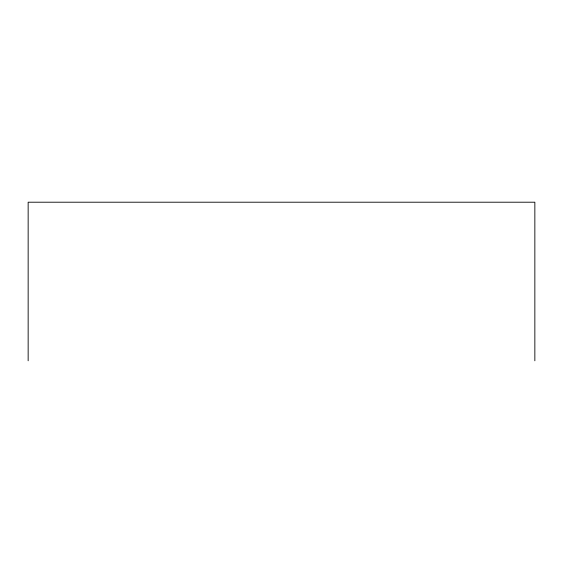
<?xml version="1.0" encoding="UTF-8"?>
<svg xmlns="http://www.w3.org/2000/svg" width="563" height="563" viewBox="0 0 563 563"><rect width="100%" height="100%" fill="white"/><g stroke="black" fill="none" stroke-linecap="round" stroke-linejoin="round"><path stroke-width="0.84" d="M534.85 360.792L534.85 202.208L28.15 202.208L28.15 360.792"/></g></svg>
